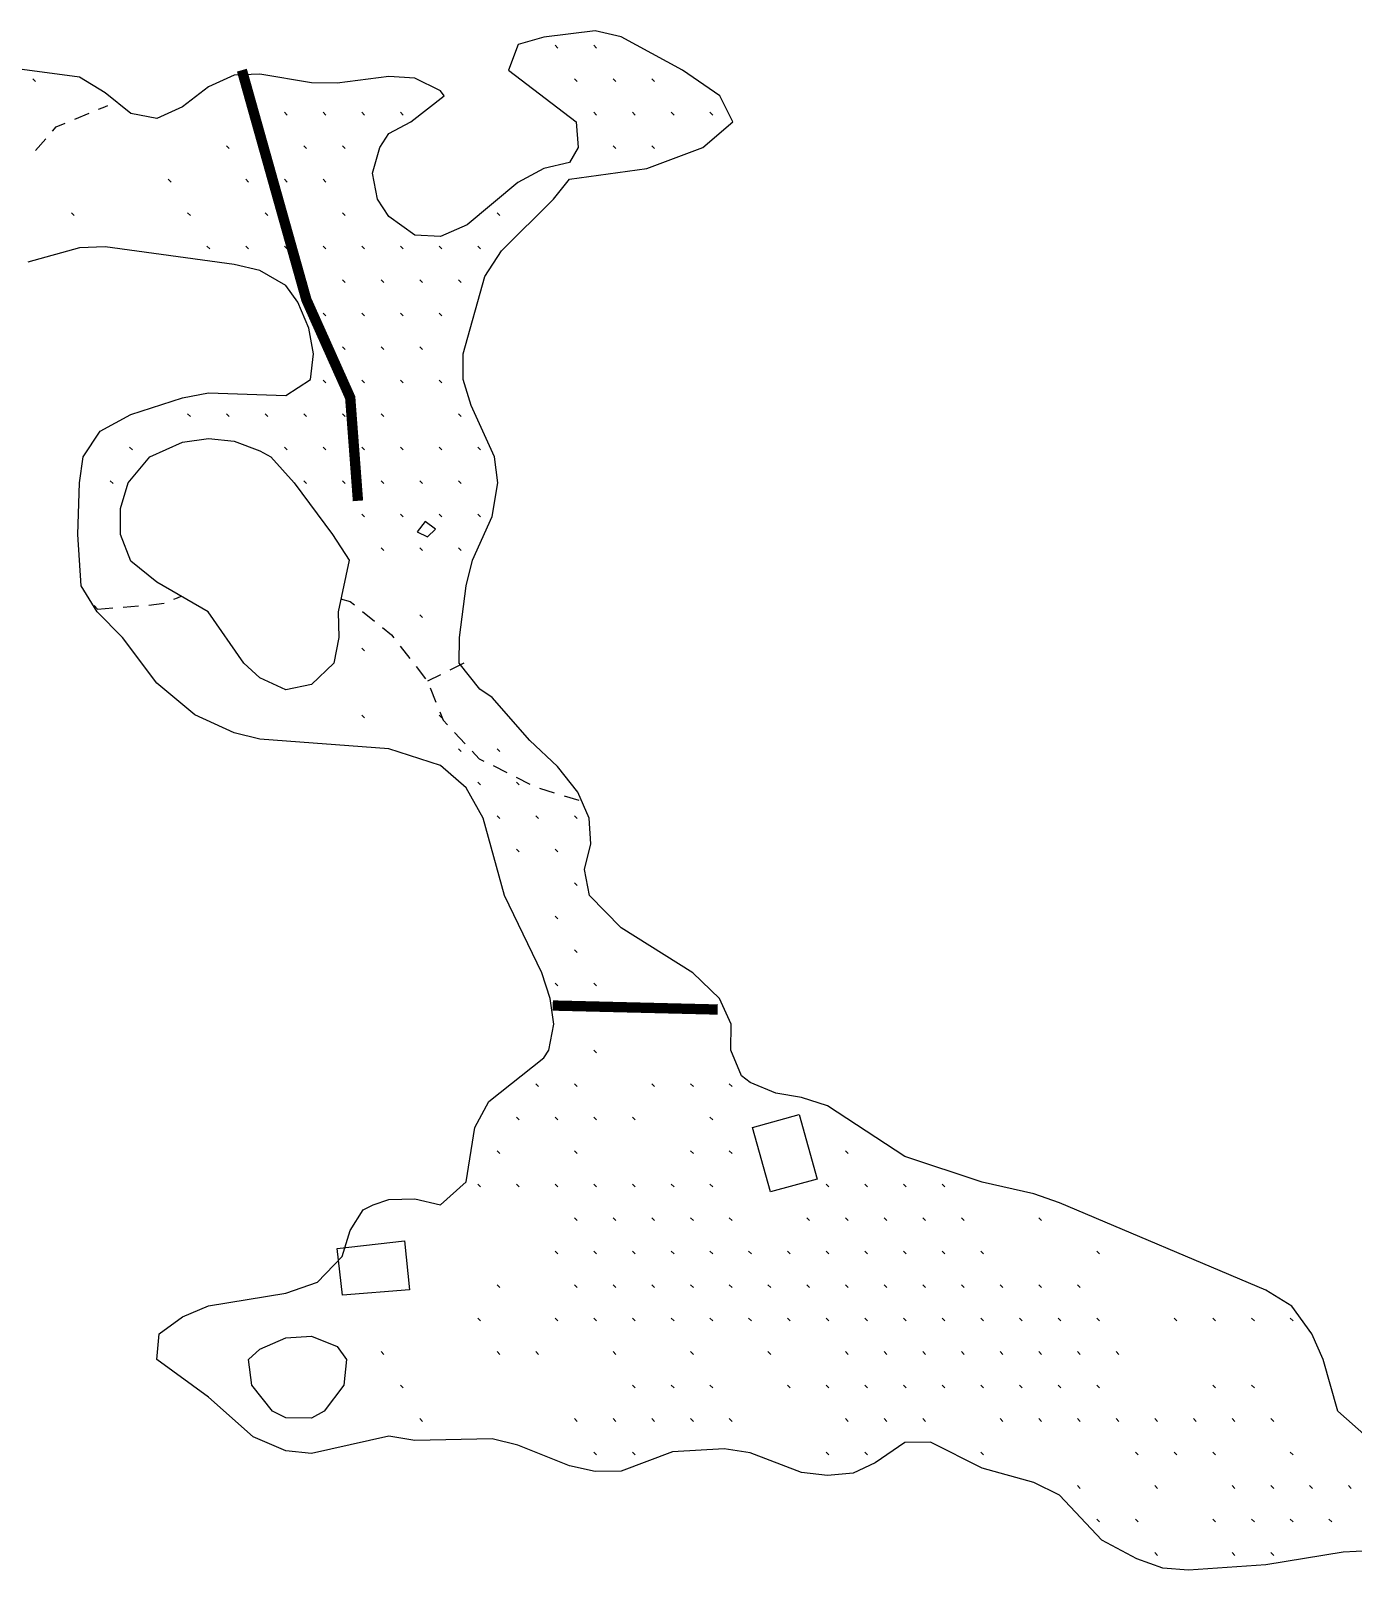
# Model space of a CAD drawing. Header units: millimetres. Extents: x 10 to 1190, y 102 to 890.
# Drawn here: x 111.6 to 214.2, y 358.1 to 477.5 of the extents above; entities that cross this region are included whole.
import ezdxf

# ---------------------------------------------------------------- set-up
doc = ezdxf.new("R2010")
doc.units = ezdxf.units.MM
for name, color, linetype in [('CUT', 1, 'CONTINUOUS'), ('ETCH', 7, 'CONTINUOUS'), ('SCORE', 5, 'CONTINUOUS')]:
    doc.layers.add(name, color=color, linetype=linetype)

msp = doc.modelspace()

# ---------------------------------------------------------------- linework, layer by layer
at = {"layer": 'CUT'}
msp.add_lwpolyline([(215.384, 359.653), (213.384, 359.549), (207.384, 358.547), (201.384, 358.141), (199.384, 358.309), (197.384, 359.031), (194.657, 360.481), (191.384, 363.952), (189.384, 364.943), (185.384, 366.059), (181.384, 368.066), (179.384, 368.048), (177.1, 366.481), (175.384, 365.667), (173.384, 365.485), (171.384, 365.715), (167.384, 367.254), (165.384, 367.543), (161.384, 367.311), (157.384, 365.834), (155.384, 365.795), (153.384, 366.245), (149.384, 367.838), (147.384, 368.331), (141.384, 368.214), (139.384, 368.546), (133.384, 367.182), (131.384, 367.405), (128.849, 368.481), (125.384, 371.569), (121.394, 374.481), (121.561, 376.481), (123.384, 377.799), (125.384, 378.636), (131.384, 379.617), (133.843, 380.481), (135.757, 382.481), (136.38, 384.481), (137.384, 386.102), (138.172, 386.481), (139.384, 386.891), (141.384, 386.933), (143.391, 386.481), (145.384, 388.254), (146.057, 392.481), (147.144, 394.481), (151.384, 397.891), (151.773, 398.481), (152.177, 400.481), (151.894, 402.481), (151.232, 404.481), (148.34, 410.481), (146.702, 416.481), (145.384, 418.827), (143.384, 420.545), (139.384, 421.839), (129.384, 422.598), (127.384, 423.085), (124.324, 424.481), (121.384, 426.928), (118.737, 430.481), (116.758, 432.481), (115.525, 434.481), (115.27, 438.481), (115.389, 442.481), (115.68, 444.481), (117.003, 446.481), (119.384, 447.785), (123.384, 449.065), (125.384, 449.466), (131.384, 449.249), (133.316, 450.481), (133.534, 452.481), (133.163, 454.481), (132.313, 456.481), (131.384, 457.778), (129.384, 458.943), (127.384, 459.407), (117.384, 460.783), (115.384, 460.706), (111.384, 459.595)], dxfattribs=at)
at = {"layer": 'ETCH'}
for points in [[(152.278, 476.413), (152.49, 476.2)], [(155.278, 476.413), (155.49, 476.2)], [(111.778, 473.815), (111.99, 473.602)], [(153.778, 473.815), (153.99, 473.602)], [(156.778, 473.815), (156.99, 473.602)], [(159.778, 473.815), (159.99, 473.602)], [(116.873, 471.451), (117.229, 471.599), (117.584, 471.747)], [(115.027, 470.682), (116.135, 471.143)], [(131.278, 471.217), (131.49, 471.004)], [(134.278, 471.217), (134.49, 471.004)], [(137.278, 471.217), (137.49, 471.004)], [(140.278, 471.217), (140.49, 471.004)], [(155.278, 471.217), (155.49, 471.004)], [(158.278, 471.217), (158.49, 471.004)], [(161.278, 471.217), (161.49, 471.004)], [(164.278, 471.217), (164.49, 471.004)], [(113.297, 469.752), (113.584, 470.081), (114.289, 470.374)], [(111.98, 468.247), (112.77, 469.15)], [(126.778, 468.619), (126.99, 468.406)], [(132.778, 468.619), (132.99, 468.406)], [(135.778, 468.619), (135.99, 468.406)], [(156.778, 468.619), (156.99, 468.406)], [(159.778, 468.619), (159.99, 468.406)], [(122.278, 466.021), (122.49, 465.808)], [(128.278, 466.021), (128.49, 465.808)], [(131.278, 466.021), (131.49, 465.808)], [(134.278, 466.021), (134.49, 465.808)], [(114.778, 463.423), (114.99, 463.21)], [(123.778, 463.423), (123.99, 463.21)], [(129.778, 463.423), (129.99, 463.21)], [(135.778, 463.423), (135.99, 463.21)], [(147.778, 463.423), (147.99, 463.21)], [(125.278, 460.825), (125.49, 460.612)], [(128.278, 460.825), (128.49, 460.612)], [(131.278, 460.825), (131.49, 460.612)], [(134.278, 460.825), (134.49, 460.612)], [(137.278, 460.825), (137.49, 460.612)], [(140.278, 460.825), (140.49, 460.612)], [(143.278, 460.825), (143.49, 460.612)], [(146.278, 460.825), (146.49, 460.612)], [(132.778, 458.227), (132.99, 458.014)], [(135.778, 458.227), (135.99, 458.014)], [(138.778, 458.227), (138.99, 458.014)], [(141.778, 458.227), (141.99, 458.014)], [(144.778, 458.227), (144.99, 458.014)], [(134.278, 455.629), (134.49, 455.416)], [(137.278, 455.629), (137.49, 455.416)], [(140.278, 455.629), (140.49, 455.416)], [(143.278, 455.629), (143.49, 455.416)], [(135.778, 453.031), (135.99, 452.818)], [(138.778, 453.031), (138.99, 452.818)], [(141.778, 453.031), (141.99, 452.818)], [(134.278, 450.433), (134.49, 450.22)], [(137.278, 450.433), (137.49, 450.22)], [(140.278, 450.433), (140.49, 450.22)], [(143.278, 450.433), (143.49, 450.22)], [(123.778, 447.835), (123.99, 447.622)], [(126.778, 447.835), (126.99, 447.622)], [(129.778, 447.835), (129.99, 447.622)], [(132.778, 447.835), (132.99, 447.622)], [(135.778, 447.835), (135.99, 447.622)], [(138.778, 447.835), (138.99, 447.622)], [(144.778, 447.835), (144.99, 447.622)], [(119.278, 445.237), (119.49, 445.024)], [(131.278, 445.237), (131.49, 445.024)], [(134.278, 445.237), (134.49, 445.024)], [(137.278, 445.237), (137.49, 445.024)], [(140.278, 445.237), (140.49, 445.024)], [(143.278, 445.237), (143.49, 445.024)], [(146.278, 445.237), (146.49, 445.024)], [(117.778, 442.639), (117.99, 442.426)], [(132.778, 442.639), (132.99, 442.426)], [(135.778, 442.639), (135.99, 442.426)], [(138.778, 442.639), (138.99, 442.426)], [(141.778, 442.639), (141.99, 442.426)], [(144.778, 442.639), (144.99, 442.426)], [(137.278, 440.041), (137.49, 439.828)], [(140.278, 440.041), (140.49, 439.828)], [(143.278, 440.041), (143.49, 439.828)], [(146.278, 440.041), (146.49, 439.828)], [(138.778, 437.443), (138.99, 437.23)], [(141.778, 437.443), (141.99, 437.23)], [(144.778, 437.443), (144.99, 437.23)], [(122.698, 433.446), (122.991, 433.563), (123.284, 433.681)], [(135.634, 433.481), (136.384, 433.281), (136.713, 433.013)], [(116.784, 432.681), (116.53, 432.974)], [(116.784, 432.681), (117.98, 432.776)], [(118.778, 432.84), (119.974, 432.936)], [(120.772, 432.999), (121.955, 433.149)], [(137.334, 432.509), (138.265, 431.752)], [(141.778, 432.247), (141.99, 432.034)], [(138.886, 431.248), (139.584, 430.681), (139.769, 430.443)], [(137.278, 429.649), (137.49, 429.436)], [(140.26, 429.812), (140.997, 428.864)], [(141.488, 428.233), (142.225, 427.286)], [(143.395, 427.586), (142.384, 427.081)], [(145.184, 428.481), (144.111, 427.944)], [(142.585, 426.579), (143.031, 425.465)], [(137.278, 424.453), (137.49, 424.24)], [(143.278, 424.453), (143.49, 424.24)], [(143.328, 424.722), (143.584, 424.081), (143.932, 423.708)], [(144.477, 423.124), (145.296, 422.246)], [(144.778, 421.855), (144.99, 421.642)], [(145.842, 421.662), (146.384, 421.081), (146.747, 420.899)], [(147.778, 421.855), (147.99, 421.642)], [(147.462, 420.542), (148.536, 420.005)], [(146.278, 419.257), (146.49, 419.044)], [(149.251, 419.647), (150.324, 419.11)], [(149.278, 419.257), (149.49, 419.044)], [(151.057, 418.796), (152.203, 418.44)], [(152.967, 418.203), (154.099, 417.852)], [(147.778, 416.659), (147.99, 416.446)], [(150.778, 416.659), (150.99, 416.446)], [(153.778, 416.659), (153.99, 416.446)], [(149.278, 414.061), (149.49, 413.848)], [(152.278, 414.061), (152.49, 413.848)], [(153.778, 411.463), (153.99, 411.25)], [(152.278, 408.865), (152.49, 408.652)], [(153.778, 406.267), (153.99, 406.054)], [(152.278, 403.669), (152.49, 403.456)], [(155.278, 403.669), (155.49, 403.456)], [(155.278, 398.473), (155.49, 398.26)], [(150.778, 395.875), (150.99, 395.662)], [(153.778, 395.875), (153.99, 395.662)], [(159.778, 395.875), (159.99, 395.662)], [(162.778, 395.875), (162.99, 395.662)], [(165.778, 395.875), (165.99, 395.662)], [(149.278, 393.277), (149.49, 393.064)], [(152.278, 393.277), (152.49, 393.064)], [(155.278, 393.277), (155.49, 393.064)], [(158.278, 393.277), (158.49, 393.064)], [(164.278, 393.277), (164.49, 393.064)], [(147.778, 390.679), (147.99, 390.466)], [(153.778, 390.679), (153.99, 390.466)], [(162.778, 390.679), (162.99, 390.466)], [(165.778, 390.679), (165.99, 390.466)], [(174.778, 390.679), (174.99, 390.466)], [(146.278, 388.081), (146.49, 387.868)], [(149.278, 388.081), (149.49, 387.868)], [(152.278, 388.081), (152.49, 387.868)], [(155.278, 388.081), (155.49, 387.868)], [(158.278, 388.081), (158.49, 387.868)], [(161.278, 388.081), (161.49, 387.868)], [(164.278, 388.081), (164.49, 387.868)], [(173.278, 388.081), (173.49, 387.868)], [(176.278, 388.081), (176.49, 387.868)], [(179.278, 388.081), (179.49, 387.868)], [(182.278, 388.081), (182.49, 387.868)], [(153.778, 385.483), (153.99, 385.27)], [(156.778, 385.483), (156.99, 385.27)], [(159.778, 385.483), (159.99, 385.27)], [(162.778, 385.483), (162.99, 385.27)], [(165.778, 385.483), (165.99, 385.27)], [(171.778, 385.483), (171.99, 385.27)], [(174.778, 385.483), (174.99, 385.27)], [(177.778, 385.483), (177.99, 385.27)], [(180.778, 385.483), (180.99, 385.27)], [(183.778, 385.483), (183.99, 385.27)], [(189.778, 385.483), (189.99, 385.27)], [(152.278, 382.885), (152.49, 382.672)], [(155.278, 382.885), (155.49, 382.672)], [(158.278, 382.885), (158.49, 382.672)], [(161.278, 382.885), (161.49, 382.672)], [(164.278, 382.885), (164.49, 382.672)], [(167.278, 382.885), (167.49, 382.672)], [(170.278, 382.885), (170.49, 382.672)], [(173.278, 382.885), (173.49, 382.672)], [(176.278, 382.885), (176.49, 382.672)], [(179.278, 382.885), (179.49, 382.672)], [(182.278, 382.885), (182.49, 382.672)], [(185.278, 382.885), (185.49, 382.672)], [(194.278, 382.885), (194.49, 382.672)], [(147.778, 380.287), (147.99, 380.074)], [(153.778, 380.287), (153.99, 380.074)], [(156.778, 380.287), (156.99, 380.074)], [(159.778, 380.287), (159.99, 380.074)], [(162.778, 380.287), (162.99, 380.074)], [(165.778, 380.287), (165.99, 380.074)], [(168.778, 380.287), (168.99, 380.074)], [(171.778, 380.287), (171.99, 380.074)], [(174.778, 380.287), (174.99, 380.074)], [(177.778, 380.287), (177.99, 380.074)], [(180.778, 380.287), (180.99, 380.074)], [(183.778, 380.287), (183.99, 380.074)], [(186.778, 380.287), (186.99, 380.074)], [(189.778, 380.287), (189.99, 380.074)], [(192.778, 380.287), (192.99, 380.074)], [(146.278, 377.689), (146.49, 377.476)], [(152.278, 377.689), (152.49, 377.476)], [(155.278, 377.689), (155.49, 377.476)], [(158.278, 377.689), (158.49, 377.476)], [(161.278, 377.689), (161.49, 377.476)], [(164.278, 377.689), (164.49, 377.476)], [(167.278, 377.689), (167.49, 377.476)], [(170.278, 377.689), (170.49, 377.476)], [(173.278, 377.689), (173.49, 377.476)], [(176.278, 377.689), (176.49, 377.476)], [(179.278, 377.689), (179.49, 377.476)], [(182.278, 377.689), (182.49, 377.476)], [(185.278, 377.689), (185.49, 377.476)], [(188.278, 377.689), (188.49, 377.476)], [(191.278, 377.689), (191.49, 377.476)], [(194.278, 377.689), (194.49, 377.476)], [(200.278, 377.689), (200.49, 377.476)], [(203.278, 377.689), (203.49, 377.476)], [(206.278, 377.689), (206.49, 377.476)], [(209.278, 377.689), (209.49, 377.476)], [(138.778, 375.091), (138.99, 374.878)], [(147.778, 375.091), (147.99, 374.878)], [(150.778, 375.091), (150.99, 374.878)], [(156.778, 375.091), (156.99, 374.878)], [(162.778, 375.091), (162.99, 374.878)], [(168.778, 375.091), (168.99, 374.878)], [(174.778, 375.091), (174.99, 374.878)], [(177.778, 375.091), (177.99, 374.878)], [(180.778, 375.091), (180.99, 374.878)], [(183.778, 375.091), (183.99, 374.878)], [(186.778, 375.091), (186.99, 374.878)], [(189.778, 375.091), (189.99, 374.878)], [(192.778, 375.091), (192.99, 374.878)], [(195.778, 375.091), (195.99, 374.878)], [(140.278, 372.493), (140.49, 372.28)], [(158.278, 372.493), (158.49, 372.28)], [(161.278, 372.493), (161.49, 372.28)], [(164.278, 372.493), (164.49, 372.28)], [(170.278, 372.493), (170.49, 372.28)], [(173.278, 372.493), (173.49, 372.28)], [(176.278, 372.493), (176.49, 372.28)], [(179.278, 372.493), (179.49, 372.28)], [(182.278, 372.493), (182.49, 372.28)], [(185.278, 372.493), (185.49, 372.28)], [(188.278, 372.493), (188.49, 372.28)], [(191.278, 372.493), (191.49, 372.28)], [(194.278, 372.493), (194.49, 372.28)], [(203.278, 372.493), (203.49, 372.28)], [(206.278, 372.493), (206.49, 372.28)], [(141.778, 369.895), (141.99, 369.682)], [(153.778, 369.895), (153.99, 369.682)], [(156.778, 369.895), (156.99, 369.682)], [(159.778, 369.895), (159.99, 369.682)], [(162.778, 369.895), (162.99, 369.682)], [(165.778, 369.895), (165.99, 369.682)], [(174.778, 369.895), (174.99, 369.682)], [(177.778, 369.895), (177.99, 369.682)], [(180.778, 369.895), (180.99, 369.682)], [(186.778, 369.895), (186.99, 369.682)], [(189.778, 369.895), (189.99, 369.682)], [(192.778, 369.895), (192.99, 369.682)], [(195.778, 369.895), (195.99, 369.682)], [(198.778, 369.895), (198.99, 369.682)], [(201.778, 369.895), (201.99, 369.682)], [(204.778, 369.895), (204.99, 369.682)], [(207.778, 369.895), (207.99, 369.682)], [(155.278, 367.297), (155.49, 367.084)], [(158.278, 367.297), (158.49, 367.084)], [(173.278, 367.297), (173.49, 367.084)], [(176.278, 367.297), (176.49, 367.084)], [(185.278, 367.297), (185.49, 367.084)], [(197.278, 367.297), (197.49, 367.084)], [(200.278, 367.297), (200.49, 367.084)], [(203.278, 367.297), (203.49, 367.084)], [(209.278, 367.297), (209.49, 367.084)], [(192.778, 364.699), (192.99, 364.486)], [(198.778, 364.699), (198.99, 364.486)], [(204.778, 364.699), (204.99, 364.486)], [(207.778, 364.699), (207.99, 364.486)], [(210.778, 364.699), (210.99, 364.486)], [(213.778, 364.699), (213.99, 364.486)], [(194.278, 362.101), (194.49, 361.888)], [(197.278, 362.101), (197.49, 361.888)], [(203.278, 362.101), (203.49, 361.888)], [(206.278, 362.101), (206.49, 361.888)], [(209.278, 362.101), (209.49, 361.888)], [(212.278, 362.101), (212.49, 361.888)], [(198.778, 359.503), (198.99, 359.29)], [(204.778, 359.503), (204.99, 359.29)], [(207.778, 359.503), (207.99, 359.29)]]:
    msp.add_lwpolyline(points, dxfattribs=at)
at = {"layer": 'ETCH', "const_width": 0.8}
for points in [[(127.984, 474.481), (132.984, 456.681), (136.384, 449.081), (136.984, 441.081)], [(152.088, 401.937), (164.88, 401.625)]]:
    msp.add_lwpolyline(points, dxfattribs=at)
at = {"layer": 'ETCH'}
for points in [[(142.184, 439.481), (141.584, 438.681), (142.384, 438.281), (142.984, 438.881)], [(171.184, 393.481), (172.584, 388.481), (168.984, 387.481), (167.584, 392.481)], [(135.384, 383.081), (140.584, 383.681), (140.984, 379.881), (135.784, 379.481)]]:
    msp.add_lwpolyline(points, close=True, dxfattribs=at)
at = {"layer": 'SCORE'}
msp.add_lwpolyline([(215.218, 368.481), (212.957, 370.481), (211.825, 374.481), (210.953, 376.481), (209.384, 378.632), (207.384, 379.865), (191.384, 386.625), (189.384, 387.325), (185.384, 388.232), (179.384, 390.222), (173.384, 394.155), (171.384, 394.802), (169.384, 395.129), (167.384, 395.964), (166.711, 396.481), (165.884, 398.481), (165.928, 400.481), (165.028, 402.481), (162.943, 404.481), (157.384, 407.961), (154.945, 410.481), (154.558, 412.481), (155.033, 414.481), (154.902, 416.481), (154.021, 418.481), (152.467, 420.481), (150.324, 422.481), (147.384, 425.834), (146.43, 426.481), (144.842, 428.481), (144.856, 430.481), (145.371, 434.481), (145.869, 436.481), (147.384, 439.866), (147.823, 442.481), (147.583, 444.481), (145.761, 448.481), (145.143, 450.481), (145.131, 452.481), (146.825, 458.481), (148.102, 460.481), (152.139, 464.481), (153.384, 466.028), (159.384, 466.843), (163.722, 468.481), (166.052, 470.481), (165.05, 472.481), (162.151, 474.481), (157.384, 477.06), (155.384, 477.536), (151.384, 477.049), (149.401, 476.481), (148.666, 474.481), (153.907, 470.481), (154.056, 468.481), (153.384, 467.329), (151.384, 466.854), (149.384, 465.76), (145.457, 462.481), (143.384, 461.572), (141.384, 461.678), (139.384, 463.122), (138.501, 464.481), (138.117, 466.481), (138.68, 468.481), (139.384, 469.573), (141.086, 470.481), (143.663, 472.481), (143.384, 472.874), (141.384, 473.857), (139.384, 473.98), (135.384, 473.483), (133.384, 473.505), (129.384, 474.175), (127.384, 474.104), (125.384, 473.197), (123.384, 471.639), (121.384, 470.746), (119.384, 471.116), (117.384, 472.733), (115.384, 473.927), (109.384, 474.742)], dxfattribs=at)
for points in [[(120.844, 444.481), (123.384, 445.633), (125.384, 445.923), (127.384, 445.718), (129.384, 444.961), (130.219, 444.481), (132.025, 442.481), (135.004, 438.481), (136.307, 436.481), (135.449, 432.481), (135.498, 430.481), (135.11, 428.481), (133.384, 426.823), (131.384, 426.421), (129.384, 427.341), (128.126, 428.481), (125.365, 432.481), (121.384, 434.78), (119.384, 436.411), (118.559, 438.481), (118.567, 440.481), (119.153, 442.481)], [(128.494, 374.481), (129.384, 375.279), (131.384, 376.166), (133.384, 376.3), (135.384, 375.482), (136.089, 374.481), (135.892, 372.481), (134.365, 370.481), (133.384, 369.942), (131.384, 369.97), (130.362, 370.481), (128.755, 372.481)]]:
    msp.add_lwpolyline(points, close=True, dxfattribs=at)

doc.saveas('drawing.dxf')
